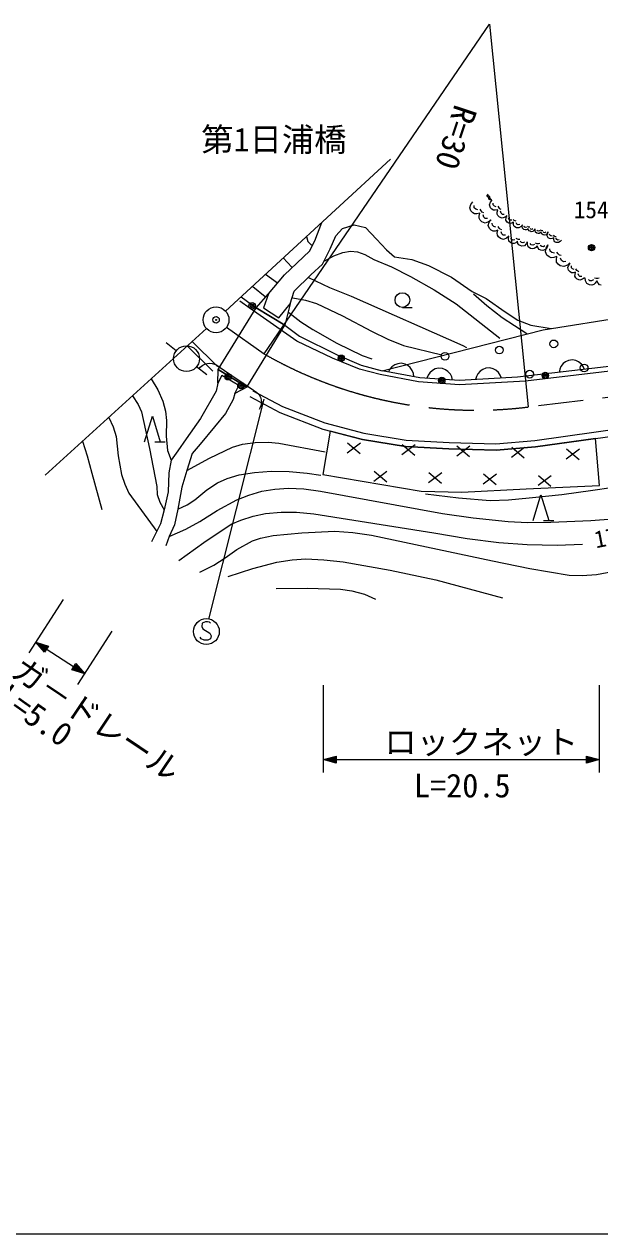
# Model space of a CAD drawing. Units: millimetres, scale not verified. Extents: x 40000 to 680000, y 20000 to 380000.
# Drawn here: x 171583 to 216156, y 205000 to 298709 of the extents above; entities that cross this region are included whole.
import ezdxf
from ezdxf.enums import TextEntityAlignment as Align

# ---------------------------------------------------------------- set-up
doc = ezdxf.new("R2010")
doc.units = ezdxf.units.MM
doc.header["$LTSCALE"] = 1000
doc.header["$PDMODE"] = 32
doc.header["$PDSIZE"] = 500
doc.linetypes.add('CHAIN', pattern=[18.5, 12, -1.5, 3.5, -1.5])
for name, color, linetype, lineweight in [('S-BGD', 7, 'Continuous', 25), ('S-BGD-EXST', 7, 'Continuous', 25), ('S-BMK', 2, 'CHAIN', 13), ('S-BMK-OTRS', 5, 'Continuous', 25), ('S-BMK-SRVR', 3, 'Continuous', 25), ('S-STR-HTXT', 7, 'Continuous', 13), ('S-STR-STR1', 1, 'Continuous', 25), ('S-TTL-BAND', 7, 'Continuous', 25)]:
    doc.layers.add(name, color=color, linetype=linetype, lineweight=lineweight)
doc.layers.add('S-OTRS', color=6, linetype='Continuous')
doc.styles.add('ＭＳ ゴシック', font='')
doc.styles.get('ＭＳ ゴシック').set_extended_font_data('MS Gothic')

msp = doc.modelspace()

# ---------------------------------------------------------------- linework, layer by layer
at = {"layer": 'S-BGD'}
for p, q in [((206182, 284747), (206324, 284945)), ((207440, 285454), (207476, 285511)), ((207445, 285387), (207440, 285454)), ((207471, 285344), (207445, 285387)), ((207500, 285315), (207471, 285344)), ((207476, 285511), (207522, 285550)), ((207541, 285305), (207500, 285315)), ((207522, 285434), (207533, 285475)), ((207543, 285399), (207522, 285434)), ((207599, 285305), (207541, 285305)), ((207581, 285375), (207543, 285399)), ((207562, 285213), (207572, 285254)), ((207574, 285173), (207562, 285213)), ((207572, 285254), (207599, 285305)), ((207599, 285130), (207574, 285173)), ((207656, 285094), (207599, 285130)), ((207613, 284707), (207689, 284922)), ((207637, 285339), (207625, 285379)), ((207653, 285314), (207637, 285339)), ((207677, 285293), (207653, 285314)), ((207656, 285211), (207653, 285255)), ((207677, 285177), (207656, 285211)), ((207723, 285099), (207656, 285094)), ((207718, 285166), (207677, 285177)), ((207689, 284922), (207812, 285088)), ((207779, 285122), (207723, 285099)), ((206097, 284493), (206182, 284747)), ((206182, 284239), (206097, 284493)), ((206324, 284097), (206182, 284239)), ((206465, 284012), (206324, 284097)), ((206437, 284493), (206437, 284663)), ((206550, 284380), (206437, 284493)), ((206635, 284012), (206465, 284012)), ((206720, 284323), (206550, 284380)), ((206861, 284069), (206635, 284012)), ((206804, 283843), (206861, 284069)), ((206974, 284239), (206889, 284380)), ((207059, 284154), (206974, 284239)), ((207172, 284097), (207059, 284154)), ((207682, 284490), (207613, 284707)), ((207800, 284367), (207682, 284490)), ((207919, 284293), (207800, 284367)), ((207902, 284702), (207904, 284846)), ((207996, 284604), (207902, 284702)), ((208063, 284291), (207919, 284293)), ((208139, 284554), (207996, 284604)), ((208256, 284336), (208063, 284291)), ((208202, 284000), (208205, 284144)), ((208272, 283879), (208202, 284000)), ((208205, 284144), (208256, 284336)), ((208354, 284478), (208284, 284600)), ((208425, 284405), (208354, 284478)), ((208521, 284355), (208425, 284405)), ((208516, 284067), (208470, 284212)), ((208610, 283969), (208516, 284067)), ((208755, 283967), (208610, 283969)), ((194093, 281917), (194629, 283356)), ((196243, 282891), (197132, 283178)), ((197132, 283178), (198020, 282948)), ((206804, 283673), (206804, 283843)), ((206889, 283532), (206804, 283673)), ((207031, 283391), (206889, 283532)), ((207285, 283306), (207031, 283391)), ((207172, 283758), (207116, 283928)), ((207285, 283645), (207172, 283758)), ((207455, 283645), (207285, 283645)), ((207540, 283391), (207285, 283306)), ((207519, 283115), (207588, 283360)), ((207611, 282877), (207519, 283115)), ((207738, 283532), (207540, 283391)), ((207588, 283360), (207713, 283554)), ((207841, 283130), (207833, 283291)), ((207953, 283028), (207841, 283130)), ((208117, 282982), (207953, 283028)), ((208390, 283757), (208272, 283879)), ((208362, 282913), (208275, 283043)), ((208605, 283681), (208390, 283757)), ((208823, 283749), (208605, 283681)), ((208993, 283867), (208823, 283749)), ((208890, 283536), (208905, 283723)), ((208990, 283377), (208890, 283536)), ((208905, 283723), (208969, 283882)), ((209110, 283305), (208990, 283377)), ((209121, 283593), (209093, 283708)), ((209220, 283271), (209110, 283305)), ((209216, 283535), (209121, 283593)), ((209341, 283524), (209216, 283535)), ((209335, 283299), (209220, 283271)), ((209480, 283375), (209335, 283299)), ((209528, 283509), (209447, 283591)), ((209479, 283212), (209480, 283375)), ((209507, 283096), (209479, 283212)), ((209588, 283014), (209507, 283096)), ((209600, 283465), (209528, 283509)), ((209708, 282942), (209588, 283014)), ((209686, 283446), (209600, 283465)), ((209743, 283215), (209676, 283321)), ((209839, 283157), (209743, 283215)), ((209954, 283185), (209839, 283157)), ((210054, 283026), (209895, 282926)), ((210165, 283155), (210054, 283026)), ((210155, 283033), (210171, 283154)), ((210178, 282901), (210155, 283033)), ((210328, 282981), (210288, 283055)), ((210624, 282995), (210554, 283037)), ((195268, 281315), (195727, 282318)), ((195727, 282318), (196243, 282891)), ((198020, 282948), (198852, 282060)), ((207751, 282749), (207611, 282877)), ((207890, 282675), (207751, 282749)), ((208051, 282683), (207890, 282675)), ((208263, 282747), (208051, 282683)), ((208219, 282530), (208263, 282747)), ((208227, 282369), (208219, 282530)), ((208314, 282238), (208227, 282369)), ((208454, 282111), (208314, 282238)), ((208447, 282836), (208362, 282913)), ((208557, 282788), (208447, 282836)), ((208700, 282042), (208454, 282111)), ((208572, 282466), (208511, 282624)), ((208684, 282364), (208572, 282466)), ((208845, 282371), (208684, 282364)), ((208937, 282134), (208700, 282042)), ((209119, 282277), (208937, 282134)), ((209081, 282100), (209103, 282281)), ((209117, 281902), (209081, 282100)), ((209340, 282024), (209279, 282136)), ((209785, 282050), (209678, 282112)), ((209895, 282926), (209708, 282942)), ((210275, 282808), (210178, 282901)), ((210371, 282779), (210275, 282808)), ((210404, 282957), (210328, 282981)), ((210453, 282775), (210371, 282779)), ((210492, 282972), (210404, 282957)), ((210528, 282815), (210453, 282775)), ((210614, 282893), (210528, 282815)), ((210643, 282780), (210614, 282893)), ((210682, 282977), (210624, 282995)), ((210683, 282705), (210643, 282780)), ((210745, 282979), (210682, 282977)), ((210753, 282663), (210683, 282705)), ((210849, 282634), (210753, 282663)), ((210825, 282829), (210760, 282891)), ((210901, 282806), (210825, 282829)), ((210981, 282656), (210849, 282634)), ((210976, 282846), (210901, 282806)), ((211074, 282754), (210981, 282656)), ((211128, 282863), (211074, 282754)), ((211152, 282733), (211162, 282854)), ((211182, 282602), (211152, 282733)), ((211283, 282515), (211182, 282602)), ((211327, 282689), (211283, 282762)), ((211380, 282490), (211283, 282515)), ((211405, 282670), (211327, 282689)), ((211463, 282490), (211380, 282490)), ((211492, 282689), (211405, 282670)), ((211536, 282534), (211463, 282490)), ((211618, 282616), (211536, 282534)), ((211623, 282718), (211550, 282757)), ((211652, 282505), (211618, 282616)), ((211681, 282704), (211623, 282718)), ((211696, 282432), (211652, 282505)), ((211744, 282708), (211681, 282704)), ((211768, 282393), (211696, 282432)), ((211831, 282563), (211764, 282621)), ((211865, 282369), (211768, 282393)), ((211909, 282544), (211831, 282563)), ((211996, 282398), (211865, 282369)), ((211982, 282587), (211909, 282544)), ((212084, 282500), (211996, 282398)), ((212132, 282611), (212084, 282500)), ((212084, 282305), (212096, 282465)), ((212170, 282169), (212084, 282305)), ((212096, 282465), (212150, 282601)), ((212273, 282107), (212170, 282169)), ((212281, 282354), (212257, 282453)), ((212368, 282079), (212273, 282107)), ((212364, 282305), (212281, 282354)), ((212471, 282297), (212364, 282305)), ((212466, 282103), (212368, 282079)), ((212590, 282169), (212466, 282103)), ((212631, 282284), (212561, 282354)), ((212590, 282029), (212590, 282169)), ((212693, 282247), (212631, 282284)), ((212767, 282231), (212693, 282247)), ((212816, 282033), (212759, 282124)), ((193663, 281114), (194093, 281917)), ((194695, 280111), (195268, 281315)), ((198852, 282060), (199626, 281229)), ((199626, 281229), (200257, 280684)), ((209264, 281765), (209117, 281902)), ((209408, 281723), (209264, 281765)), ((209455, 281990), (209340, 282024)), ((209531, 281718), (209408, 281723)), ((209587, 282014), (209455, 281990)), ((209643, 281779), (209531, 281718)), ((209772, 281897), (209643, 281779)), ((209816, 281728), (209772, 281897)), ((209871, 282024), (209785, 282050)), ((209877, 281616), (209816, 281728)), ((209966, 282028), (209871, 282024)), ((209983, 281554), (209877, 281616)), ((210127, 281512), (209983, 281554)), ((210088, 281804), (209990, 281896)), ((210203, 281770), (210088, 281804)), ((210325, 281547), (210127, 281512)), ((210315, 281831), (210203, 281770)), ((210462, 281694), (210325, 281547)), ((210542, 281858), (210462, 281694)), ((210554, 281662), (210552, 281857)), ((210619, 281458), (210554, 281662)), ((210793, 281333), (210619, 281458)), ((210838, 281617), (210758, 281727)), ((210951, 281308), (210793, 281333)), ((210964, 281597), (210838, 281617)), ((211083, 281320), (210951, 281308)), ((211101, 281641), (210964, 281597)), ((211192, 281400), (211083, 281320)), ((211305, 281706), (211184, 281757)), ((211312, 281543), (211192, 281400)), ((211400, 281691), (211305, 281706)), ((211382, 281370), (211312, 281543)), ((211462, 281260), (211382, 281370)), ((211500, 281707), (211400, 281691)), ((211583, 281208), (211462, 281260)), ((211660, 281488), (211543, 281571)), ((211741, 281183), (211583, 281208)), ((211786, 281468), (211660, 281488)), ((211946, 281248), (211741, 281183)), ((211896, 281548), (211786, 281468)), ((211941, 281084), (212003, 281372)), ((212071, 281423), (211946, 281248)), ((212003, 281372), (212135, 281605)), ((212132, 281607), (212071, 281423)), ((212312, 281124), (212292, 281310)), ((212615, 281930), (212590, 282029)), ((212685, 281861), (212615, 281930)), ((212787, 281799), (212685, 281861)), ((212948, 281787), (212787, 281799)), ((212899, 281984), (212816, 282033)), ((212997, 282009), (212899, 281984)), ((213084, 281873), (212948, 281787)), ((213178, 281984), (213084, 281873)), ((191636, 280597), (192297, 279873)), ((191742, 279280), (193663, 281114)), ((200257, 280684), (201604, 280484)), ((201604, 280484), (202894, 280025)), ((212064, 280816), (211941, 281084)), ((212235, 280678), (212064, 280816)), ((212400, 280602), (212235, 280678)), ((212449, 281014), (212312, 281124)), ((212585, 280622), (212400, 280602)), ((212641, 280972), (212449, 281014)), ((212826, 280711), (212585, 280622)), ((212791, 280457), (212826, 280711)), ((212811, 280271), (212791, 280457)), ((212920, 280127), (212811, 280271)), ((212929, 280909), (212820, 281054)), ((213032, 280827), (212929, 280909)), ((213163, 280778), (213032, 280827)), ((213203, 280407), (213121, 280586)), ((213340, 280297), (213203, 280407)), ((213525, 280317), (213340, 280297)), ((213848, 280227), (213648, 280049)), ((213752, 280050), (213868, 280207)), ((190275, 279341), (191203, 278672)), ((190489, 277832), (191742, 279280)), ((192487, 278019), (193778, 279280)), ((193778, 279280), (194695, 280111)), ((202894, 280025), (204672, 279108)), ((213092, 279989), (212920, 280127)), ((213380, 279926), (213092, 279989)), ((213648, 280049), (213380, 279926)), ((213680, 279848), (213752, 280050)), ((213744, 279643), (213680, 279848)), ((213855, 279528), (213744, 279643)), ((213967, 279458), (213855, 279528)), ((213952, 279843), (213954, 279979)), ((214040, 279751), (213952, 279843)), ((214103, 279456), (213967, 279458)), ((214175, 279703), (214040, 279751)), ((214285, 279498), (214103, 279456)), ((214234, 279182), (214236, 279318)), ((214236, 279318), (214285, 279498)), ((214378, 279632), (214312, 279746)), ((214444, 279563), (214378, 279632)), ((214534, 279516), (214444, 279563)), ((214529, 279245), (214486, 279381)), ((189291, 278392), (190237, 277618)), ((204672, 279108), (206277, 277991)), ((214299, 279068), (214234, 279182)), ((214410, 278953), (214299, 279068)), ((214613, 278881), (214410, 278953)), ((214618, 279152), (214529, 279245)), ((214818, 278945), (214613, 278881)), ((214753, 279150), (214618, 279152)), ((214978, 279055), (214818, 278945)), ((215051, 278838), (215020, 279054)), ((215154, 278620), (215051, 278838)), ((215368, 278507), (215154, 278620)), ((215375, 278830), (215270, 278941)), ((215548, 278503), (215368, 278507)), ((215519, 278827), (215375, 278830)), ((215665, 278896), (215519, 278827)), ((215693, 278535), (215548, 278503)), ((215803, 278641), (215693, 278535)), ((215883, 278999), (215740, 279038)), ((215915, 278818), (215803, 278641)), ((215991, 278996), (215883, 278999)), ((216019, 278636), (215915, 278818)), ((216100, 279030), (215991, 278996)), ((216124, 278526), (216019, 278636)), ((216267, 278486), (216124, 278526)), ((188384, 277598), (189554, 276745)), ((189554, 276745), (190489, 277832)), ((190489, 277832), (190123, 276733)), ((192171, 277052), (192487, 278019)), ((206277, 277991), (207366, 277446)), ((207366, 277446), (208828, 276414)), ((189093, 276682), (188275, 277256)), ((192695, 274159), (189093, 276682)), ((189554, 276745), (191770, 275385)), ((191770, 275385), (189554, 276745)), ((190123, 276733), (191307, 275972)), ((191307, 275972), (192171, 277052)), ((192171, 277052), (191770, 275385)), ((200872, 276770), (201621, 276770)), ((258631, 276784), (210398, 271063)), ((208828, 276414), (209803, 275784)), ((209803, 275784), (210821, 275383)), ((211780, 275034), (220270, 276404)), ((191770, 275385), (192892, 274547)), ((199310, 271851), (211780, 275034)), ((210821, 275383), (212378, 275130)), ((183357, 273409), (182566, 274020)), ((184234, 273763), (186197, 271834)), ((184584, 274119), (186548, 272191)), ((195455, 272846), (192695, 274159)), ((192892, 274547), (195810, 273089)), ((197542, 271972), (195455, 272846)), ((195810, 273089), (197668, 272293)), ((214053, 272703), (213735, 272667)), ((214301, 272652), (214053, 272703)), ((184936, 272183), (185724, 271567)), ((185129, 272011), (185219, 272143)), ((185219, 272143), (185420, 272297)), ((185420, 272297), (185631, 272395)), ((185631, 272395), (185909, 272448)), ((185909, 272448), (186142, 272435)), ((186142, 272435), (186419, 272344)), ((186419, 272344), (186683, 272164)), ((186567, 270887), (186608, 271948)), ((188824, 270588), (186608, 271948)), ((186608, 271948), (188824, 270588)), ((186683, 272164), (187511, 271603)), ((199157, 271568), (197542, 271972)), ((197668, 272293), (199310, 271851)), ((202228, 271321), (199310, 271851)), ((199907, 271986), (199786, 271765)), ((200061, 272161), (199907, 271986)), ((200293, 272322), (200061, 272161)), ((200512, 272405), (200293, 272322)), ((200762, 272440), (200512, 272405)), ((201077, 272383), (200762, 272440)), ((201299, 272262), (201077, 272383)), ((201474, 272108), (201299, 272262)), ((201635, 271875), (201474, 272108)), ((201717, 271657), (201635, 271875)), ((203202, 271891), (202988, 271706)), ((203410, 271997), (203202, 271891)), ((203655, 272059), (203410, 271997)), ((203974, 272036), (203655, 272059)), ((204208, 271939), (203974, 272036)), ((204399, 271805), (204208, 271939)), ((204584, 271591), (204399, 271805)), ((206898, 271835), (206710, 271624)), ((207091, 271967), (206898, 271835)), ((207326, 272061), (207091, 271967)), ((207645, 272080), (207326, 272061)), ((207889, 272014), (207645, 272080)), ((208096, 271906), (207889, 272014)), ((208307, 271718), (208096, 271906)), ((218191, 272337), (209790, 271365)), ((213049, 271984), (212998, 271736)), ((213146, 272196), (213049, 271984)), ((213321, 272417), (213146, 272196)), ((213506, 272560), (213321, 272417)), ((213735, 272667), (213506, 272560)), ((214513, 272555), (214301, 272652)), ((214735, 272380), (214513, 272555)), ((214877, 272195), (214735, 272380)), ((214984, 271966), (214877, 272195)), ((186567, 270887), (186457, 270290)), ((186892, 271482), (186567, 270887)), ((188216, 270725), (186892, 271482)), ((187511, 271603), (188510, 270926)), ((188510, 270926), (189337, 270364)), ((202119, 270996), (199157, 271568)), ((201753, 271407), (201717, 271657)), ((205282, 270760), (202119, 270996)), ((205280, 271100), (202228, 271321)), ((202854, 271516), (202757, 271282)), ((202988, 271706), (202854, 271516)), ((204689, 271383), (204584, 271591)), ((204751, 271138), (204689, 271383)), ((209790, 271365), (205280, 271100)), ((210398, 271063), (205282, 270760)), ((206602, 271418), (206537, 271173)), ((206710, 271624), (206602, 271418)), ((208439, 271526), (208307, 271718)), ((208533, 271291), (208439, 271526)), ((186457, 270290), (185225, 268155)), ((187892, 270104), (187771, 269633)), ((187892, 270104), (188216, 270725)), ((188824, 270588), (187892, 270104)), ((189281, 270308), (191589, 269094)), ((189337, 270364), (189602, 270185)), ((189602, 270185), (189745, 270039)), ((189745, 270039), (189876, 269806)), ((187771, 269633), (187169, 268538)), ((189048, 269866), (191382, 268638)), ((189836, 268963), (189768, 268864)), ((189915, 269151), (189836, 268963)), ((189876, 269806), (189941, 269616)), ((189950, 269417), (189915, 269151)), ((189941, 269616), (189950, 269417)), ((191589, 269094), (194869, 267819)), ((180910, 266344), (181509, 268343)), ((181509, 268343), (182109, 266344)), ((185225, 268155), (184130, 266595)), ((187169, 268538), (186320, 267526)), ((191382, 268638), (194715, 267343)), ((186320, 267526), (185198, 266185)), ((194715, 267343), (197771, 266540)), ((195287, 267193), (194716, 263835)), ((194869, 267819), (197876, 267029)), ((197771, 266540), (195287, 267193)), ((211118, 266453), (220570, 267788)), ((211173, 265956), (220634, 267293)), ((181709, 266344), (182509, 266344)), ((184130, 266595), (183473, 265665)), ((185198, 266185), (184596, 265446)), ((197613, 266241), (196592, 265468)), ((196613, 266268), (197592, 265442)), ((197771, 266540), (201101, 265985)), ((201101, 265985), (197771, 266540)), ((197876, 267029), (201156, 266483)), ((200853, 266156), (201832, 265331)), ((201156, 266483), (204497, 266301)), ((204497, 266301), (208111, 266210)), ((208111, 266210), (211118, 266453)), ((215833, 266614), (211173, 265956)), ((216143, 262979), (215833, 266614)), ((183473, 265665), (182953, 264926)), ((184596, 265446), (184185, 264132)), ((201853, 266130), (200832, 265357)), ((201101, 265985), (204477, 265801)), ((204477, 265801), (201101, 265985)), ((204477, 265801), (208125, 265709)), ((208125, 265709), (204477, 265801)), ((206093, 266018), (205073, 265245)), ((205094, 266045), (206072, 265219)), ((208125, 265709), (211173, 265956)), ((211173, 265956), (208125, 265709)), ((210334, 265907), (209313, 265134)), ((209334, 265933), (210312, 265107)), ((214574, 265795), (213553, 265022)), ((213574, 265821), (214553, 264996)), ((182953, 264926), (182789, 263941)), ((182789, 263941), (182734, 262491)), ((184185, 264132), (183802, 262846)), ((194716, 263835), (202319, 262536)), ((199677, 264066), (198657, 263293)), ((198678, 264093), (199656, 263267)), ((203917, 263955), (202897, 263182)), ((202918, 263981), (203896, 263155)), ((208158, 263843), (207137, 263070)), ((207158, 263869), (208137, 263044)), ((212398, 263732), (211377, 262959)), ((211398, 263758), (212377, 262932)), ((182734, 262491), (182433, 261095)), ((183802, 262846), (183473, 261150)), ((202319, 262536), (205471, 262454)), ((205471, 262454), (210448, 262702)), ((210448, 262702), (216143, 262979)), ((210998, 260256), (211598, 262255)), ((211598, 262255), (212198, 260256)), ((182433, 261095), (182132, 260000)), ((183473, 261150), (183227, 259918)), ((182132, 260000), (181447, 258605)), ((183227, 259918), (182816, 259015)), ((211798, 260256), (212598, 260256)), ((182816, 259015), (182542, 258304))]:
    msp.add_line(p, q, dxfattribs=at)
for points in [[(193435, 282255), (193559, 281867), (193774, 281652), (193838, 281610)], [(194853, 280369), (195556, 280755), (196258, 281028), (196859, 281128), (197404, 281086), (197959, 280878), (198667, 280485), (200020, 279910), (201500, 279154), (203317, 278140), (205038, 277050), (208413, 274380)], [(193591, 279080), (195218, 278309), (196895, 277635), (205546, 273807), (205833, 273663)], [(192387, 277503), (193371, 277322), (194208, 277060), (196228, 276111), (198481, 274931), (199739, 274311), (200947, 273827), (203912, 273090)], [(206379, 277832), (207403, 276920), (208608, 275991), (210496, 274752)], [(192072, 276386), (193017, 275646), (193943, 275044), (195799, 274007), (197749, 273042), (198494, 272775)], [(181423, 271246), (181939, 270387), (182328, 269506), (182523, 268728), (182597, 268018), (182580, 266804), (182679, 265692), (182953, 264926)], [(179961, 269918), (180415, 269258), (180665, 268675), (181295, 265850), (181843, 262890), (181891, 262287), (182075, 261679), (182433, 261095)], [(178127, 268251), (178464, 267519), (178698, 266758), (178847, 265282), (179114, 263828), (179364, 263063), (179695, 262381), (181841, 259407)], [(176088, 266397), (176465, 265282), (176807, 263925), (177588, 261122)], [(184185, 264132), (185934, 265101), (187713, 265952), (188484, 266168), (189477, 266312), (190478, 266325), (191309, 266239), (194889, 265583)], [(183473, 261150), (184202, 261481), (184786, 261869), (185714, 262637), (186564, 263187), (187297, 263515), (188240, 263798), (189427, 263988), (190695, 264073), (192095, 264050), (193489, 263918), (194560, 263777)], [(202647, 262326), (205226, 262004), (207668, 261808), (209091, 261855), (210685, 262017), (213212, 262268), (215617, 262607), (221289, 263448)], [(182816, 259015), (184097, 259584), (185178, 260180), (186531, 261035), (188054, 261854), (188983, 262228), (189994, 262523), (190983, 262699), (192050, 262767), (193249, 262709), (194540, 262541), (203971, 260810), (206355, 260462), (209058, 260179), (210566, 260106), (212364, 260130), (215474, 260257), (218537, 260493), (220697, 260907), (222869, 261427), (227531, 262764)], [(183569, 257154), (185485, 258550), (187620, 259973), (188351, 260298), (189308, 260601), (190275, 260794), (191473, 260903), (192674, 260896), (194011, 260778), (203311, 259309), (205874, 258871), (208330, 258555), (210525, 258401), (212864, 258342), (214819, 258417)], [(185194, 256251), (186260, 256805), (187146, 257376), (188041, 258003), (189263, 258687), (189891, 258903), (190870, 259093), (193088, 259311), (195641, 259444), (197037, 259334), (198477, 259117), (207852, 257132), (210746, 256533), (213785, 256028), (214785, 256002), (215905, 256086), (217681, 256405)], [(187375, 255923), (189276, 256541), (191145, 257030), (192330, 257222), (193394, 257286), (194794, 257225), (196272, 257048), (199932, 256402), (203461, 255676), (208618, 254281)], [(191098, 254993), (193496, 255023), (196065, 254951), (196961, 254818), (197925, 254548), (198790, 254172)]]:
    msp.add_lwpolyline(points, dxfattribs=at)
for centre, major_axis in [((215522, 281398), (250, 0)), ((215522, 281398), (150, 0)), ((215522, 281398), (50, 0)), ((200872, 277339), (570, 0)), ((189237, 276887), (250, 0)), ((189237, 276887), (150, 0)), ((189237, 276887), (50, 0)), ((184148, 272798), (1000, 0)), ((208381, 273463), (300, 0)), ((212595, 273943), (300, 0)), ((196140, 272830), (250, 0)), ((196140, 272830), (150, 0)), ((196140, 272830), (50, 0)), ((204166, 272983), (300, 0)), ((210728, 271597), (300, 0)), ((214942, 272077), (300, 0)), ((187370, 271396), (250, 0)), ((187370, 271396), (150, 0)), ((187370, 271396), (50, 0)), ((188369, 270719), (250, 0)), ((188369, 270719), (150, 0)), ((203918, 271112), (250, 0)), ((203918, 271112), (150, 0)), ((203918, 271112), (50, 0)), ((211938, 271497), (250, 0)), ((211938, 271497), (150, 0)), ((211938, 271497), (50, 0)), ((188369, 270719), (50, 0))]:
    msp.add_ellipse(centre, major_axis=major_axis, ratio=0.999623, dxfattribs=at)
at = {"layer": 'S-BGD-EXST'}
for p, q in [((190150, 269659), (185858, 252605)), ((185370, 252297), (185330, 252057)), ((185610, 252417), (185370, 252297)), ((185770, 252417), (185610, 252417)), ((185930, 252377), (185770, 252417)), ((186010, 252297), (185930, 252377)), ((185290, 251098), (185210, 251217)), ((185330, 252057), (185410, 251857)), ((185410, 251857), (185970, 251537)), ((185970, 251537), (186050, 251337)), ((186050, 251337), (186010, 251098)), ((185530, 250978), (185290, 251098)), ((185810, 250978), (185530, 250978)), ((186010, 251098), (185810, 250978))]:
    msp.add_line(p, q, dxfattribs=at)
msp.add_ellipse((185690, 251657), major_axis=(1000, 0), ratio=0.999623, dxfattribs=at)
at = {"layer": 'S-BMK'}
for p, q in [((283380, 277787), (210598, 269053)), ((187254, 275226), (190161, 273167))]:
    msp.add_line(p, q, dxfattribs=at)
msp.add_ellipse((206559, 301785), major_axis=(32993, 0), ratio=0.999623, start_param=4.19222, end_param=4.83512, dxfattribs=at)
at = {"layer": 'S-BMK-OTRS'}
for p, q in [((187173, 276482), (199940, 288252)), ((185698, 275132), (173206, 263778))]:
    msp.add_line(p, q, dxfattribs=at)
at = {"layer": 'S-BMK-SRVR'}
for major_axis in [(1000, 0), (40, 0)]:
    msp.add_ellipse((186438, 275804), major_axis=major_axis, ratio=0.999623, dxfattribs=at)
at = {"layer": 'S-OTRS'}
msp.add_point((186438, 275804), dxfattribs=at)
at = {"layer": 'S-STR-HTXT'}
for p, q in [((190161, 273167), (207608, 298709)), ((207608, 298709), (210598, 269053)), ((174612, 254145), (171933, 250006)), ((175724, 247554), (178403, 251693)), ((172476, 250845), (176267, 248393)), ((172476, 250845), (173467, 250537)), ((173163, 250067), (172476, 250845)), ((172711, 250693), (173390, 250491)), ((173173, 250156), (172711, 250693)), ((172845, 250606), (173313, 250446)), ((173183, 250245), (172845, 250606)), ((173047, 250476), (173236, 250401)), ((173193, 250334), (173047, 250476)), ((173467, 250537), (173163, 250067)), ((173390, 250491), (173173, 250156)), ((173313, 250446), (173183, 250245)), ((173236, 250401), (173193, 250334)), ((175275, 248701), (175580, 249171)), ((176267, 248393), (175275, 248701)), ((175353, 248746), (175570, 249082)), ((176032, 248545), (175353, 248746)), ((175430, 248791), (175560, 248993)), ((175898, 248632), (175430, 248791)), ((175507, 248837), (175550, 248904)), ((175696, 248762), (175507, 248837)), ((175550, 248904), (175696, 248762)), ((175560, 248993), (175898, 248632)), ((175570, 249082), (176032, 248545)), ((175580, 249171), (176267, 248393)), ((194739, 247514), (194739, 240732)), ((216134, 240732), (216134, 247514)), ((194739, 241732), (195738, 242011)), ((195019, 241732), (195698, 241932)), ((195179, 241732), (195658, 241852)), ((195418, 241732), (195618, 241772)), ((195618, 241772), (195618, 241692)), ((195658, 241852), (195658, 241612)), ((195698, 241932), (195698, 241532)), ((195738, 242011), (195738, 241452)), ((215134, 241452), (215134, 242011)), ((215134, 242011), (216134, 241732)), ((215174, 241532), (215174, 241932)), ((215174, 241932), (215854, 241732)), ((215214, 241612), (215214, 241852)), ((215214, 241852), (215694, 241732)), ((215254, 241692), (215254, 241772)), ((215254, 241772), (215454, 241732)), ((194739, 241732), (216134, 241732)), ((195738, 241452), (194739, 241732)), ((195698, 241532), (195019, 241732)), ((195658, 241612), (195179, 241732)), ((195618, 241692), (195418, 241732)), ((216134, 241732), (215134, 241452)), ((215854, 241732), (215174, 241532)), ((215694, 241732), (215214, 241612)), ((215454, 241732), (215254, 241692))]:
    msp.add_line(p, q, dxfattribs=at)
at = {"layer": 'S-STR-STR1'}
for p, q in [((186608, 271948), (189554, 276745)), ((188824, 270588), (191770, 275385))]:
    msp.add_line(p, q, dxfattribs=at)
at = {"layer": 'S-TTL-BAND'}
msp.add_line((40000, 205000), (579000, 205000), dxfattribs=at)

# ---------------------------------------------------------------- texts
at = {"layer": 'S-STR-HTXT', "style": 'ＭＳ ゴシック'}
for s, height, rotation, p in [('R=30', 1833, 251.694, (204419, 292754)), ('170', 1320, 10.896, (215940, 257721)), ('ガ－ドレール', 1833, 326.11, (170147, 247831)), ('L=5.0', 1833, 324.71, (169059, 245791))]:
    msp.add_text(s, height=height, rotation=rotation, dxfattribs=at).set_placement(p, align=Align.BOTTOM_LEFT)
for s, height, p in [('第1日浦橋', 1833, (185288, 288305)), ('154.2', 1320, (214141, 283281)), ('ロックネット', 1833, (199478, 241635)), ('L=20.5', 1833, (201764, 238261))]:
    msp.add_text(s, height=height, dxfattribs=at).set_placement(p, align=Align.BOTTOM_LEFT)

doc.saveas('drawing.dxf')
